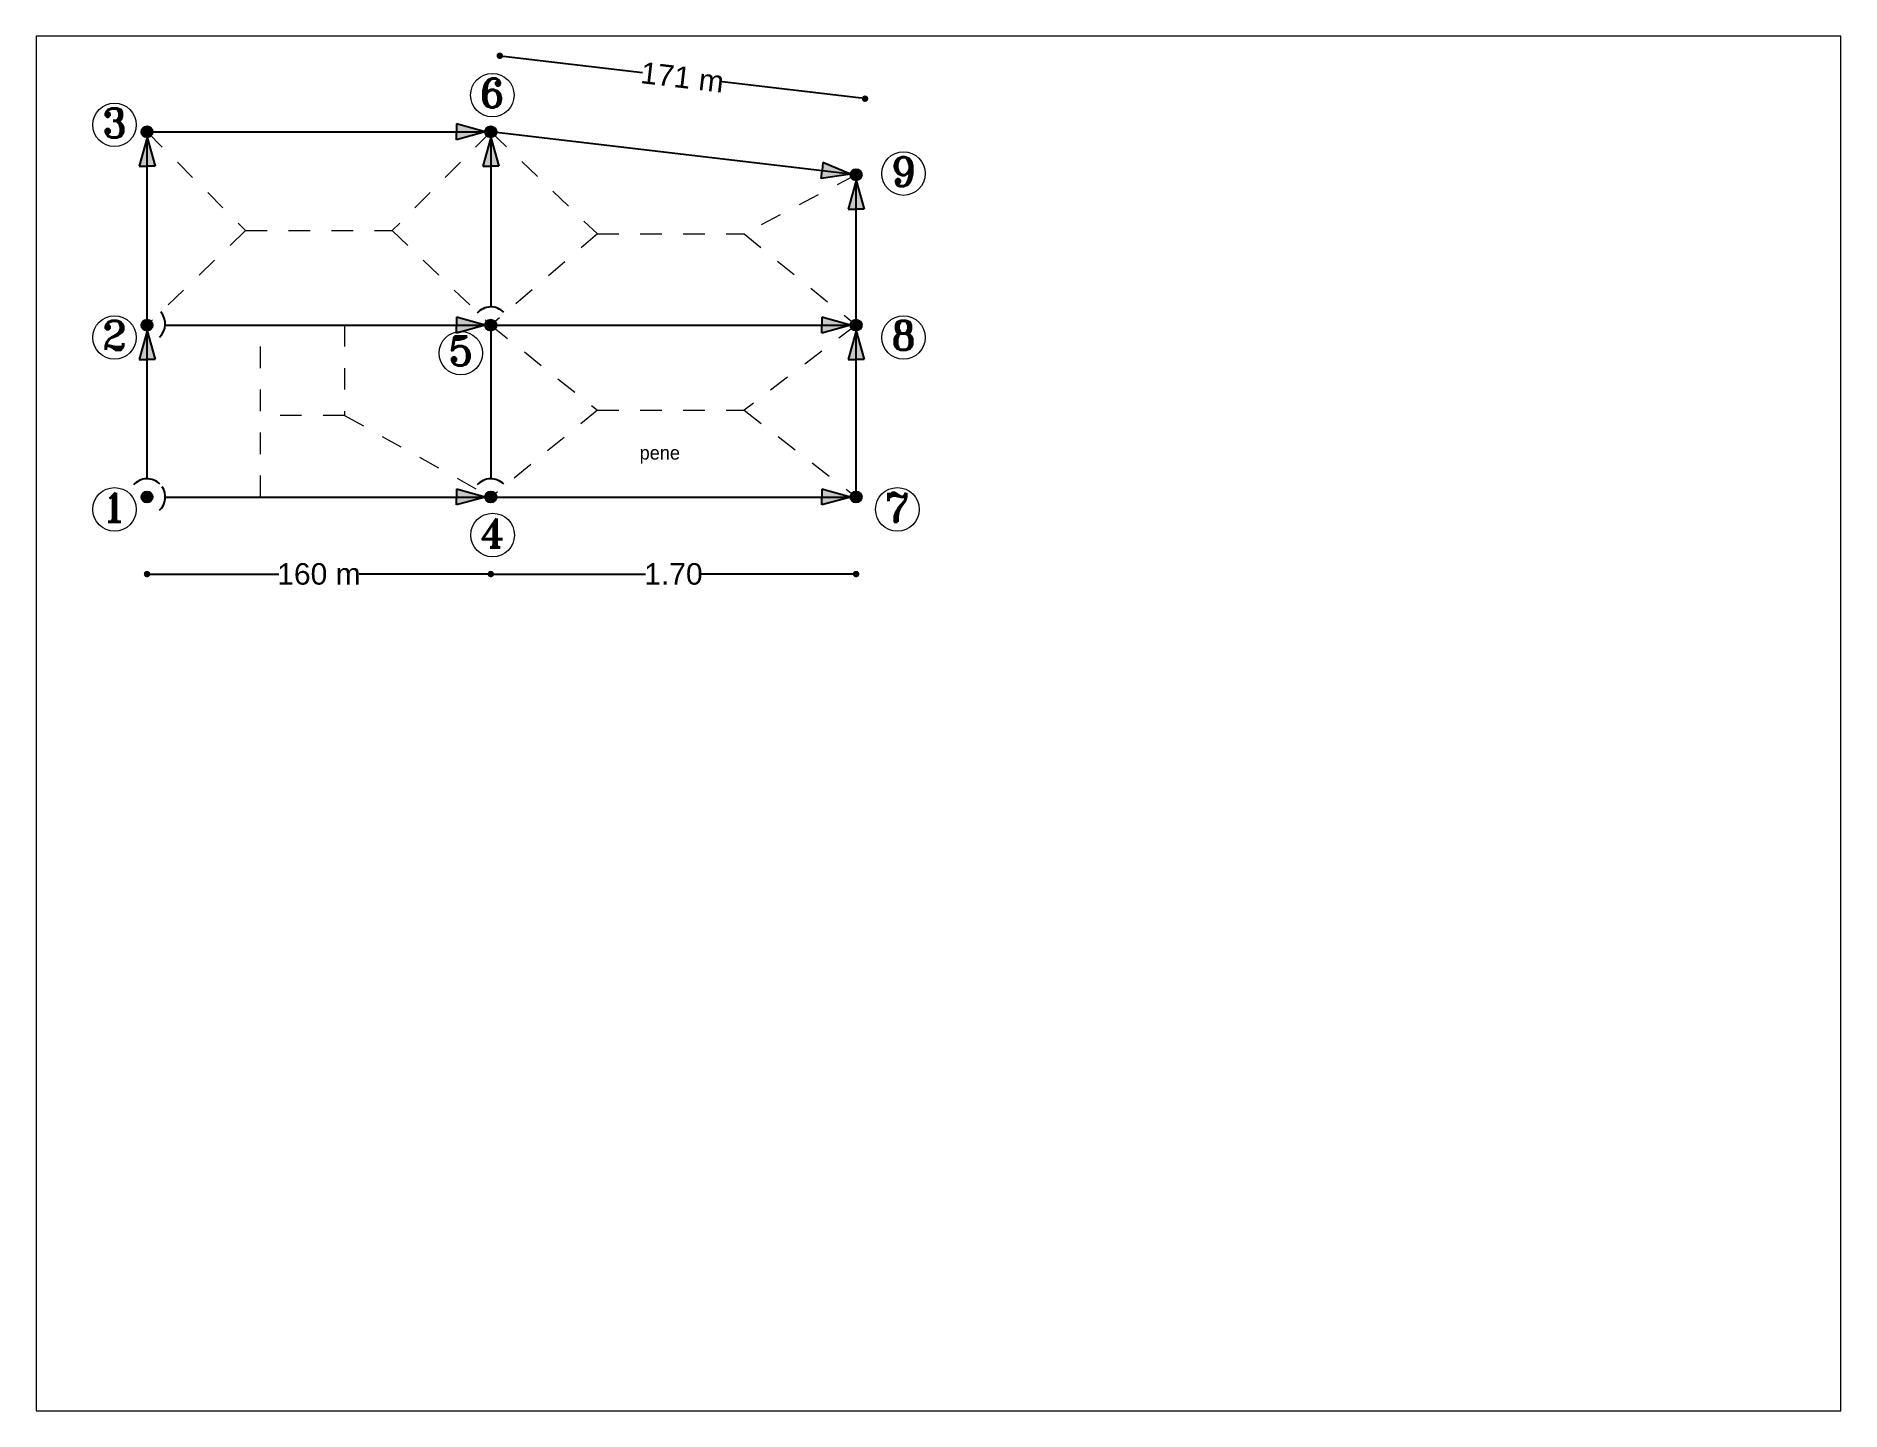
# Paper-space layout 'Layout1' of a CAD drawing. Header units: inches. Extents: x 1.05 to 9.45, y 0.8 to 7.2.
import ezdxf
from ezdxf.enums import TextEntityAlignment as Align

# ---------------------------------------------------------------- set-up
doc = ezdxf.new("R2010")
doc.units = ezdxf.units.IN
doc.header["$MEASUREMENT"] = 0
doc.linetypes.add('HIDDEN2', pattern=[4.7625, 3.175, -1.5875])
for name, color, linetype, lineweight in [('.003 ESCALERAS', 252, 'Continuous', 20), ('CIRCULOS', 4, 'Continuous', 9), ('MUROS', 8, 'Continuous', 30), ('TEX EJES @ 75', 4, 'Continuous', 9)]:
    doc.layers.add(name, color=color, linetype=linetype, lineweight=lineweight)
doc.styles.add('Arial new', font='arial.ttf')
doc.styles.add('TEXG', font='romant.shx', dxfattribs={"height": 0.0025})
doc.dimstyles.new('GUS', dxfattribs={"dimtxt": 0.1, "dimasz": 0.03, "dimexe": 0.05, "dimexo": 0.05, "dimgap": 0.005, "dimtad": 0, "dimzin": 1, "dimdsep": 46, "dimtxsty": 'Arial new', "dimblk": 'DOT', "dimcen": 0.01, "dimse1": 1, "dimse2": 1, "dimclrd": 1, "dimclre": 252, "dimclrt": 1, "dimaunit": 1, "dimadec": 0, "dimazin": 2, "dimtfac": 1, "dimtmove": 0, "dimatfit": 2, "dimldrblk": 'ARCHTICK', "dimfxl": 1, "dimlwd": -1, "dimlwe": -1, "dimarcsym": 1})

# ---------------------------------------------------------------- blocks, each defined once
blk = doc.blocks.new('_Dot')
at = {"color": 0, "linetype": 'ByBlock', "lineweight": -2}
blk.add_line((-0.5, 0), (-1, 0), dxfattribs=at)
at = {"color": 0, "linetype": 'ByBlock', "const_width": 0.5}
blk.add_lwpolyline([(-0.25, 0, 1), (0.25, 0, 1)], format="xyb", close=True, dxfattribs=at)
blk = doc.blocks.new('*D52')
at = {"color": 1, "linetype": 'Continuous'}
for p, q in [((1.5964, 4.6957), (2.1794, 4.6957)), ((3.1364, 4.6957), (2.5535, 4.6957))]:
    blk.add_line(p, q, dxfattribs=at)
at = {"layer": 'Defpoints', "color": 0}
for p in [(1.5664, 5.0543), (3.1664, 5.0543), (3.1664, 4.6957)]:
    blk.add_point(p, dxfattribs=at)
at = {"color": 1, "xscale": 0.03, "yscale": 0.03, "zscale": 0.03, "rotation": 180}
blk.add_blockref('_Dot', (1.5664, 4.6957), dxfattribs=at)
at = {"color": 1, "xscale": 0.03, "yscale": 0.03, "zscale": 0.03}
blk.add_blockref('_Dot', (3.1664, 4.6957), dxfattribs=at)
at = {"color": 1, "insert": (2.3664, 4.6957), "char_height": 0.1, "attachment_point": 5, "style": 'Arial new'}
blk.add_mtext('160 m', dxfattribs=at)
blk = doc.blocks.new('_ArchTick')
at = {"color": 0, "linetype": 'ByBlock', "const_width": 0.15}
blk.add_lwpolyline([(-0.5, -0.5), (0.5, 0.5)], dxfattribs=at)
blk = doc.blocks.new('*D53')
at = {"color": 1, "linetype": 'Continuous'}
for p, q in [((3.1964, 4.6957), (3.8864, 4.6957)), ((4.8364, 4.6957), (4.1464, 4.6957))]:
    blk.add_line(p, q, dxfattribs=at)
at = {"layer": 'Defpoints', "color": 0}
for p in [(3.1664, 5.0543), (4.8664, 5.0543), (4.8664, 4.6957)]:
    blk.add_point(p, dxfattribs=at)
at = {"color": 1, "xscale": 0.03, "yscale": 0.03, "zscale": 0.03, "rotation": 180}
blk.add_blockref('_Dot', (3.1664, 4.6957), dxfattribs=at)
at = {"color": 1, "xscale": 0.03, "yscale": 0.03, "zscale": 0.03}
blk.add_blockref('_Dot', (4.8664, 4.6957), dxfattribs=at)
at = {"color": 1, "insert": (4.0164, 4.6957), "char_height": 0.1, "attachment_point": 5, "style": 'Arial new'}
blk.add_mtext('1.70', dxfattribs=at)
blk = doc.blocks.new('*D54')
at = {"color": 1, "linetype": 'Continuous'}
for p, q in [((3.2379, 7.105), (3.8724, 7.0303)), ((4.8783, 6.912), (4.2439, 6.9866))]:
    blk.add_line(p, q, dxfattribs=at)
at = {"layer": 'Defpoints', "color": 0}
for p in [(4.9081, 6.9085), (3.1664, 6.7543), (4.8664, 6.5543)]:
    blk.add_point(p, dxfattribs=at)
at = {"color": 1, "xscale": 0.03, "yscale": 0.03, "zscale": 0.03}
for p, rotation in [((3.2081, 7.1085), 173.2901631922431), ((4.9081, 6.9085), 353.2901631922431)]:
    blk.add_blockref('_Dot', p, dxfattribs=dict(at, rotation=rotation))
at = {"color": 1, "insert": (4.0581, 7.0085), "char_height": 0.1, "attachment_point": 5, "rotation": 353.29016, "style": 'Arial new'}
blk.add_mtext('171 m', dxfattribs=at)

psp = doc.layouts.get("Layout1")

# ---------------------------------------------------------------- hatches: boundary and pattern name
h = psp.add_hatch(color=256)
h.dxf.hatch_style = 1
h.paths.add_polyline_path([(1.5664, 6.7283), (1.5293, 6.5945), (1.5664, 6.5945)])
h.paths.add_polyline_path([(1.5664, 6.7283), (1.5664, 6.5945), (1.6035, 6.5945)])
h = psp.add_hatch(color=256)
h.dxf.hatch_style = 1
h.paths.add_polyline_path([(1.5925, 6.7543), (1.5664, 6.7543), (1.5664, 6.7804, 0.414214), (1.5404, 6.7543, 1)])
h.paths.add_polyline_path([(1.5664, 6.7804), (1.5664, 6.7543), (1.5925, 6.7543, 0.414214)], flags=17)
h = psp.add_hatch(color=256)
h.dxf.hatch_style = 1
h.paths.add_polyline_path([(3.1404, 6.7543), (3.0066, 6.7914), (3.0066, 6.7543)])
h.paths.add_polyline_path([(3.1404, 6.7543), (3.0066, 6.7543), (3.0066, 6.7172)])
h = psp.add_hatch(color=256)
h.dxf.hatch_style = 1
h.paths.add_polyline_path([(3.1664, 6.7283), (3.1293, 6.5945), (3.1664, 6.5945)])
h.paths.add_polyline_path([(3.1664, 6.7283), (3.1664, 6.5945), (3.2035, 6.5945)])
h = psp.add_hatch(color=256)
h.dxf.hatch_style = 1
h.paths.add_polyline_path([(3.1925, 6.7543), (3.1664, 6.7543), (3.1664, 6.7804, 0.414214), (3.1404, 6.7543, 1)])
h.paths.add_polyline_path([(3.1664, 6.7804), (3.1664, 6.7543), (3.1925, 6.7543, 0.414214)], flags=17)
h = psp.add_hatch(color=256)
h.dxf.hatch_style = 1
h.paths.add_polyline_path([(4.8406, 6.5574), (4.7124, 6.6109), (4.7078, 6.5741)])
h.paths.add_polyline_path([(4.8406, 6.5574), (4.7078, 6.5741), (4.7032, 6.5372)])
h = psp.add_hatch(color=256)
h.dxf.hatch_style = 1
h.paths.add_polyline_path([(4.8925, 6.5543), (4.8664, 6.5543), (4.8664, 6.5804, 0.414214), (4.8404, 6.5543, 1)])
h.paths.add_polyline_path([(4.8664, 6.5804), (4.8664, 6.5543), (4.8925, 6.5543, 0.414214)], flags=17)
h = psp.add_hatch(color=256)
h.dxf.hatch_style = 1
h.paths.add_polyline_path([(4.8664, 6.5283), (4.8293, 6.3945), (4.8664, 6.3945)])
h.paths.add_polyline_path([(4.8664, 6.5283), (4.8664, 6.3945), (4.9035, 6.3945)])
h = psp.add_hatch(color=256)
h.dxf.hatch_style = 1
h.paths.add_polyline_path([(1.5925, 5.8543), (1.5664, 5.8543), (1.5664, 5.8804, 0.414214), (1.5404, 5.8543, 1)])
h.paths.add_polyline_path([(1.5664, 5.8804), (1.5664, 5.8543), (1.5925, 5.8543, 0.414214)], flags=17)
h = psp.add_hatch(color=256)
h.dxf.hatch_style = 1
h.paths.add_polyline_path([(3.1404, 5.8543), (3.0066, 5.8914), (3.0066, 5.8543)])
h.paths.add_polyline_path([(3.1404, 5.8543), (3.0066, 5.8543), (3.0066, 5.8172)])
h = psp.add_hatch(color=256)
h.dxf.hatch_style = 1
h.paths.add_polyline_path([(3.1925, 5.8543), (3.1664, 5.8543), (3.1664, 5.8804, 0.414214), (3.1404, 5.8543, 1)])
h.paths.add_polyline_path([(3.1664, 5.8804), (3.1664, 5.8543), (3.1925, 5.8543, 0.414214)], flags=17)
h = psp.add_hatch(color=256)
h.dxf.hatch_style = 1
h.paths.add_polyline_path([(4.8404, 5.8543), (4.7066, 5.8914), (4.7066, 5.8543)])
h.paths.add_polyline_path([(4.8404, 5.8543), (4.7066, 5.8543), (4.7066, 5.8172)])
h = psp.add_hatch(color=256)
h.dxf.hatch_style = 1
h.paths.add_polyline_path([(4.8925, 5.8543), (4.8664, 5.8543), (4.8664, 5.8804, 0.414214), (4.8404, 5.8543, 1)])
h.paths.add_polyline_path([(4.8664, 5.8804), (4.8664, 5.8543), (4.8925, 5.8543, 0.414214)], flags=17)
h = psp.add_hatch(color=256)
h.dxf.hatch_style = 1
h.paths.add_polyline_path([(1.5664, 5.8283), (1.5293, 5.6945), (1.5664, 5.6945)])
h.paths.add_polyline_path([(1.5664, 5.8283), (1.5664, 5.6945), (1.6035, 5.6945)])
h = psp.add_hatch(color=256)
h.dxf.hatch_style = 1
h.paths.add_polyline_path([(4.8664, 5.8283), (4.8293, 5.6945), (4.8664, 5.6945)])
h.paths.add_polyline_path([(4.8664, 5.8283), (4.8664, 5.6945), (4.9035, 5.6945)])
h = psp.add_hatch(color=256)
h.dxf.hatch_style = 1
h.paths.add_polyline_path([(1.5925, 5.0543), (1.5664, 5.0543), (1.5664, 5.0804, 0.414214), (1.5404, 5.0543, 1)])
h.paths.add_polyline_path([(1.5664, 5.0804), (1.5664, 5.0543), (1.5925, 5.0543, 0.414214)], flags=17)
h = psp.add_hatch(color=256)
h.dxf.hatch_style = 1
h.paths.add_polyline_path([(3.1404, 5.0543), (3.0066, 5.0914), (3.0066, 5.0543)])
h.paths.add_polyline_path([(3.1404, 5.0543), (3.0066, 5.0543), (3.0066, 5.0172)])
h = psp.add_hatch(color=256)
h.dxf.hatch_style = 1
h.paths.add_polyline_path([(3.1925, 5.0543), (3.1664, 5.0543), (3.1664, 5.0804, 0.414214), (3.1404, 5.0543, 1)])
h.paths.add_polyline_path([(3.1664, 5.0804), (3.1664, 5.0543), (3.1925, 5.0543, 0.414214)], flags=17)
h = psp.add_hatch(color=256)
h.dxf.hatch_style = 1
h.paths.add_polyline_path([(4.8404, 5.0543), (4.7066, 5.0914), (4.7066, 5.0543)])
h.paths.add_polyline_path([(4.8404, 5.0543), (4.7066, 5.0543), (4.7066, 5.0172)])
h = psp.add_hatch(color=256)
h.dxf.hatch_style = 1
h.paths.add_polyline_path([(4.8925, 5.0543), (4.8664, 5.0543), (4.8664, 5.0804, 0.414214), (4.8404, 5.0543, 1)])
h.paths.add_polyline_path([(4.8664, 5.0804), (4.8664, 5.0543), (4.8925, 5.0543, 0.414214)], flags=17)

# ---------------------------------------------------------------- linework, layer by layer
at = {"layer": '.003 ESCALERAS', "linetype": 'HIDDEN2', "ltscale": 0.02}
for p, q in [((1.5664, 6.7543), (2.025, 6.2952)), ((3.1664, 6.7543), (2.7079, 6.2952)), ((3.1664, 6.7543), (3.6622, 6.2791)), ((4.8664, 6.5543), (4.3451, 6.2791)), ((2.025, 6.2952), (1.5664, 5.8543)), ((2.025, 6.2952), (2.7079, 6.2952)), ((2.7079, 6.2952), (3.1664, 5.8543)), ((3.6622, 6.2791), (3.1664, 5.8543)), ((3.6622, 6.2791), (4.3451, 6.2791)), ((4.3451, 6.2791), (4.8664, 5.8543)), ((2.0941, 5.0543), (2.0941, 5.8543)), ((2.4858, 5.8543), (2.4858, 5.4342)), ((3.1664, 5.8543), (3.6622, 5.458)), ((4.8664, 5.8543), (4.3451, 5.458)), ((2.4858, 5.4342), (2.0941, 5.4342)), ((2.4858, 5.4342), (3.1664, 5.0543)), ((3.6622, 5.458), (3.1664, 5.0543)), ((3.6622, 5.458), (4.3451, 5.458)), ((4.3451, 5.458), (4.8664, 5.0543))]:
    psp.add_line(p, q, dxfattribs=at)
for p, q in [((1.5664, 6.7283), (1.5293, 6.5945)), ((1.5664, 5.8543), (1.5664, 6.7543)), ((1.5664, 6.7543), (3.1664, 6.7543)), ((1.5664, 6.7283), (1.6035, 6.5945)), ((3.1404, 6.7543), (3.0066, 6.7914)), ((3.0066, 6.7914), (3.0066, 6.7543)), ((3.1404, 6.7543), (3.0066, 6.7172)), ((3.0066, 6.7172), (3.0066, 6.7543)), ((3.1664, 6.7283), (3.1293, 6.5945)), ((4.8664, 6.5543), (3.1664, 6.7543)), ((3.1664, 6.7543), (3.1664, 5.9391)), ((3.1664, 6.7283), (3.2035, 6.5945)), ((1.5293, 6.5945), (1.5664, 6.5945)), ((1.6035, 6.5945), (1.5664, 6.5945)), ((3.1293, 6.5945), (3.1664, 6.5945)), ((3.2035, 6.5945), (3.1664, 6.5945)), ((4.7032, 6.5372), (4.7078, 6.5741)), ((4.8406, 6.5574), (4.7032, 6.5372)), ((4.7124, 6.6109), (4.7078, 6.5741)), ((4.8406, 6.5574), (4.7124, 6.6109)), ((4.8664, 5.9043), (4.8664, 6.5543)), ((4.8664, 6.5283), (4.8293, 6.3945)), ((4.8664, 6.5283), (4.9035, 6.3945)), ((4.8293, 6.3945), (4.8664, 6.3945)), ((4.9035, 6.3945), (4.8664, 6.3945)), ((3.1404, 5.8543), (3.0066, 5.8914)), ((3.0066, 5.8914), (3.0066, 5.8543)), ((4.8404, 5.8543), (4.7066, 5.8914)), ((4.7066, 5.8914), (4.7066, 5.8543)), ((4.8664, 5.0543), (4.8664, 5.9043)), ((1.5664, 5.8283), (1.5293, 5.6945)), ((1.5664, 5.1391), (1.5664, 5.8543)), ((1.5664, 5.8283), (1.6035, 5.6945)), ((1.6511, 5.8543), (4.8664, 5.8543)), ((3.1404, 5.8543), (3.0066, 5.8172)), ((3.0066, 5.8172), (3.0066, 5.8543)), ((3.1664, 5.8543), (3.1664, 5.1391)), ((4.8404, 5.8543), (4.7066, 5.8172)), ((4.7066, 5.8172), (4.7066, 5.8543)), ((4.8664, 5.8283), (4.8293, 5.6945)), ((4.8664, 5.8283), (4.9035, 5.6945)), ((1.5293, 5.6945), (1.5664, 5.6945)), ((1.6035, 5.6945), (1.5664, 5.6945)), ((4.8293, 5.6945), (4.8664, 5.6945)), ((4.9035, 5.6945), (4.8664, 5.6945)), ((1.6512, 5.0543), (3.2664, 5.0543)), ((3.1404, 5.0543), (3.0066, 5.0914)), ((3.0066, 5.0914), (3.0066, 5.0543)), ((3.1404, 5.0543), (3.0066, 5.0172)), ((3.0066, 5.0172), (3.0066, 5.0543)), ((3.2664, 5.0543), (4.8664, 5.0543)), ((4.8404, 5.0543), (4.7066, 5.0914)), ((4.7066, 5.0914), (4.7066, 5.0543)), ((4.8404, 5.0543), (4.7066, 5.0172)), ((4.7066, 5.0172), (4.7066, 5.0543))]:
    psp.add_line(p, q)
for centre in [(1.5664, 6.7543), (3.1664, 6.7543), (4.8664, 6.5543), (1.5664, 5.8543), (3.1664, 5.8543), (4.8664, 5.8543), (1.5664, 5.0543), (3.1664, 5.0543), (4.8664, 5.0543)]:
    psp.add_circle(centre, 0.026)
for centre, start, end in [((1.5664, 5.8597), 313.26543, 41.47541), ((3.1664, 5.8543), 44.85921, 138.52459), ((1.5664, 5.0543), 44.85921, 138.52459), ((3.1664, 5.0543), 44.85921, 138.52459), ((1.5664, 5.0543), 313.26543, 34.53621)]:
    psp.add_arc(centre, 0.0848, start, end)
at = {"layer": 'CIRCULOS'}
for centre in [(3.1734, 6.9251), (1.415, 6.7866), (5.0871, 6.5599), (1.415, 5.7969), (5.0871, 5.7969), (3.0268, 5.724), (1.415, 4.9969), (5.0586, 4.9969), (3.1749, 4.8773)]:
    psp.add_circle(centre, 0.1013, dxfattribs=at)

# ---------------------------------------------------------------- texts
at = {"layer": 'MUROS', "color": 4}
psp.add_text('pene', height=0.06317, dxfattribs=at).set_placement((3.859, 5.2286))
at = {"layer": 'TEX EJES @ 75', "style": 'TEXG'}
for s, p in [('6', (3.1732, 6.867)), ('3', (1.4148, 6.7284)), ('9', (5.087, 6.5018)), ('2', (1.4148, 5.7387)), ('5', (3.0267, 5.6659)), ('8', (5.087, 5.7387)), ('1', (1.4148, 4.9387)), ('7', (5.0585, 4.9387)), ('4', (3.1747, 4.8191))]:
    psp.add_text(s, height=0.135, dxfattribs=at).set_placement(p, align=Align.CENTER)

# ---------------------------------------------------------------- dimensions: what is measured, and where the dimension line sits
dim = psp.add_aligned_dim(p1=(3.1664, 6.7543), p2=(4.8664, 6.5543), distance=0.3566, text='171 m', dimstyle='GUS')
dim.commit()
dim.dimension.update_dxf_attribs({"geometry": '*D54', "text_midpoint": (4.0581, 7.0085)})
dim = psp.add_linear_dim(base=(3.1664, 4.6957), p1=(1.5664, 5.0543), p2=(3.1664, 5.0543), text='160 m', dimstyle='GUS')
dim.commit()
dim.dimension.update_dxf_attribs({"geometry": '*D52', "text_midpoint": (2.3664, 4.6957)})
dim = psp.add_linear_dim(base=(4.8664, 4.6957), p1=(3.1664, 5.0543), p2=(4.8664, 5.0543), dimstyle='GUS')
dim.commit()
dim.dimension.update_dxf_attribs({"geometry": '*D53', "text_midpoint": (4.0164, 4.6957)})

# ---------------------------------------------------------------- viewports
at = {"layer": '0'}
psp.add_viewport(center=(5.25, 4), size=(8.4, 6.4), view_center_point=(36.0294, 7.8102), view_height=184.929329, dxfattribs=at)

doc.saveas('drawing.dxf')
